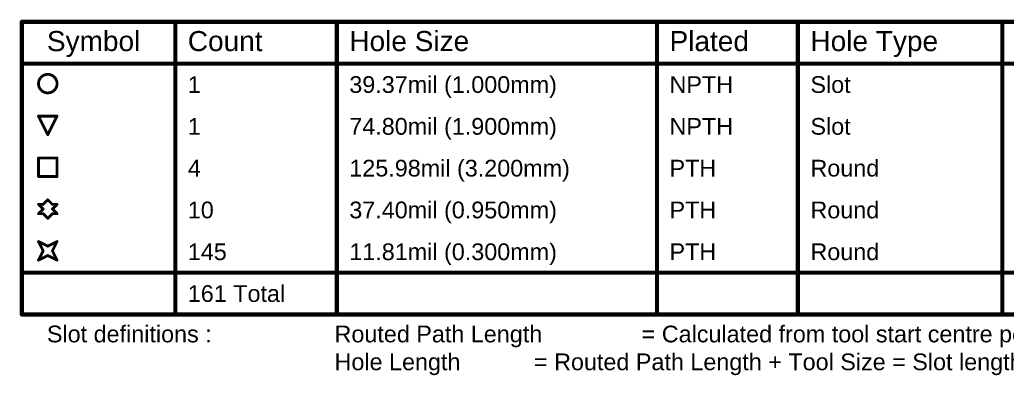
# Model space of a CAD drawing. Header units: inches. Extents: x -6 to 328, y -12 to 81.
# Drawn here: x -5.6 to 84.4, y 48.6 to 81 of the extents above; entities that cross this region are included whole.
import ezdxf

# ---------------------------------------------------------------- set-up
doc = ezdxf.new("R2010")
doc.units = ezdxf.units.IN
doc.layers.add('Drill Drawing', color=1, linetype='Continuous')
doc.styles.add('Arial', font='', dxfattribs={"height": 0.2})
doc.styles.get('Arial').set_extended_font_data('Arial')

msp = doc.modelspace()

# ---------------------------------------------------------------- linework, layer by layer
at = {"layer": 'Drill Drawing'}
for points in [[(-5.448, 80.847, 0.381, 0.381, 0), (327.757, 80.847, 0.381, 0.381, 0)], [(-5.448, 54.177, 0.381, 0.381, 0), (-5.448, 80.847, 0.381, 0.381, 0)], [(8.544, 54.177, 0.381, 0.381, 0), (8.544, 80.847, 0.381, 0.381, 0)], [(23.272, 54.177, 0.381, 0.381, 0), (23.272, 80.847, 0.381, 0.381, 0)], [(52.474, 54.177, 0.381, 0.381, 0), (52.474, 80.847, 0.381, 0.381, 0)], [(65.323, 54.177, 0.381, 0.381, 0), (65.323, 80.847, 0.381, 0.381, 0)], [(83.961, 54.177, 0.381, 0.381, 0), (83.961, 80.847, 0.381, 0.381, 0)], [(-5.448, 77.037, 0.381, 0.381, 0), (327.757, 77.037, 0.381, 0.381, 0)], [(-3.93, 72.253, 0.254, 0.254, 0), (-2.236, 72.253, 0.254, 0.254, 0)], [(-3.93, 72.253, 0.254, 0.254, 0), (-3.083, 70.56, 0.254, 0.254, 0)], [(-3.083, 70.56, 0.254, 0.254, 0), (-2.236, 72.253, 0.254, 0.254, 0)], [(-3.93, 68.443, 0.254, 0.254, 0), (-2.236, 68.443, 0.254, 0.254, 0)], [(-3.93, 66.75, 0.254, 0.254, 0), (-3.93, 68.443, 0.254, 0.254, 0)], [(-2.236, 66.75, 0.254, 0.254, 0), (-2.236, 68.443, 0.254, 0.254, 0)], [(-3.93, 66.75, 0.254, 0.254, 0), (-2.236, 66.75, 0.254, 0.254, 0)], [(-3.93, 64.21, 0.254, 0.254, 0), (-3.506, 63.786, 0.254, 0.254, 0)], [(-3.93, 64.21, 0.254, 0.254, 0), (-3.506, 64.21, 0.254, 0.254, 0)], [(-3.506, 64.21, 0.254, 0.254, 0), (-3.083, 64.633, 0.254, 0.254, 0)], [(-3.083, 64.633, 0.254, 0.254, 0), (-2.66, 64.21, 0.254, 0.254, 0)], [(-2.66, 64.21, 0.254, 0.254, 0), (-2.236, 64.21, 0.254, 0.254, 0)], [(-2.66, 63.786, 0.254, 0.254, 0), (-2.236, 64.21, 0.254, 0.254, 0)], [(-3.93, 63.363, 0.254, 0.254, 0), (-3.506, 63.786, 0.254, 0.254, 0)], [(-3.93, 63.363, 0.254, 0.254, 0), (-3.506, 63.363, 0.254, 0.254, 0)], [(-3.506, 63.363, 0.254, 0.254, 0), (-3.083, 62.94, 0.254, 0.254, 0)], [(-3.083, 62.94, 0.254, 0.254, 0), (-2.66, 63.363, 0.254, 0.254, 0)], [(-2.66, 63.786, 0.254, 0.254, 0), (-2.236, 63.363, 0.254, 0.254, 0)], [(-2.66, 63.363, 0.254, 0.254, 0), (-2.236, 63.363, 0.254, 0.254, 0)], [(-3.93, 60.823, 0.254, 0.254, 0), (-3.083, 60.4, 0.254, 0.254, 0)], [(-3.93, 60.823, 0.254, 0.254, 0), (-3.506, 59.976, 0.254, 0.254, 0)], [(-3.083, 60.4, 0.254, 0.254, 0), (-2.236, 60.823, 0.254, 0.254, 0)], [(-2.66, 59.976, 0.254, 0.254, 0), (-2.236, 60.823, 0.254, 0.254, 0)], [(-3.93, 59.13, 0.254, 0.254, 0), (-3.506, 59.976, 0.254, 0.254, 0)], [(-3.93, 59.13, 0.254, 0.254, 0), (-3.083, 59.553, 0.254, 0.254, 0)], [(-3.083, 59.553, 0.254, 0.254, 0), (-2.236, 59.13, 0.254, 0.254, 0)], [(-2.66, 59.976, 0.254, 0.254, 0), (-2.236, 59.13, 0.254, 0.254, 0)], [(-5.448, 57.987, 0.381, 0.381, 0), (327.757, 57.987, 0.381, 0.381, 0)], [(-5.448, 54.177, 0.381, 0.381, 0), (327.757, 54.177, 0.381, 0.381, 0)]]:
    msp.add_lwpolyline(points, format="xyseb", dxfattribs=at)
for points in [[(-5.544, 80.847, 0.191, 0.191, 1), (-5.353, 80.847, 0.191, 0.191, 1)], [(-5.544, 80.847, 0.191, 0.191, 1), (-5.353, 80.847, 0.191, 0.191, 1)], [(8.449, 80.847, 0.191, 0.191, 1), (8.639, 80.847, 0.191, 0.191, 1)], [(23.177, 80.847, 0.191, 0.191, 1), (23.367, 80.847, 0.191, 0.191, 1)], [(52.378, 80.847, 0.191, 0.191, 1), (52.569, 80.847, 0.191, 0.191, 1)], [(65.228, 80.847, 0.191, 0.191, 1), (65.418, 80.847, 0.191, 0.191, 1)], [(83.866, 80.847, 0.191, 0.191, 1), (84.057, 80.847, 0.191, 0.191, 1)], [(-5.544, 77.037, 0.191, 0.191, 1), (-5.353, 77.037, 0.191, 0.191, 1)], [(-2.236, 75.216, 0.254, 0.254, 1), (-3.93, 75.216, 0.254, 0.254, 1)], [(-3.993, 75.216, 0.127, 0.127, 1), (-3.866, 75.216, 0.127, 0.127, 1)], [(-2.3, 75.216, 0.127, 0.127, 1), (-2.173, 75.216, 0.127, 0.127, 1)], [(-3.993, 72.253, 0.127, 0.127, 1), (-3.866, 72.253, 0.127, 0.127, 1)], [(-3.993, 72.253, 0.127, 0.127, 1), (-3.866, 72.253, 0.127, 0.127, 1)], [(-2.3, 72.253, 0.127, 0.127, 1), (-2.173, 72.253, 0.127, 0.127, 1)], [(-2.3, 72.253, 0.127, 0.127, 1), (-2.173, 72.253, 0.127, 0.127, 1)], [(-3.146, 70.56, 0.127, 0.127, 1), (-3.019, 70.56, 0.127, 0.127, 1)], [(-3.146, 70.56, 0.127, 0.127, 1), (-3.019, 70.56, 0.127, 0.127, 1)], [(-3.993, 68.443, 0.127, 0.127, 1), (-3.866, 68.443, 0.127, 0.127, 1)], [(-3.993, 68.443, 0.127, 0.127, 1), (-3.866, 68.443, 0.127, 0.127, 1)], [(-2.3, 68.443, 0.127, 0.127, 1), (-2.173, 68.443, 0.127, 0.127, 1)], [(-2.3, 68.443, 0.127, 0.127, 1), (-2.173, 68.443, 0.127, 0.127, 1)], [(-3.993, 66.75, 0.127, 0.127, 1), (-3.866, 66.75, 0.127, 0.127, 1)], [(-3.993, 66.75, 0.127, 0.127, 1), (-3.866, 66.75, 0.127, 0.127, 1)], [(-2.3, 66.75, 0.127, 0.127, 1), (-2.173, 66.75, 0.127, 0.127, 1)], [(-2.3, 66.75, 0.127, 0.127, 1), (-2.173, 66.75, 0.127, 0.127, 1)], [(-3.993, 64.21, 0.127, 0.127, 1), (-3.866, 64.21, 0.127, 0.127, 1)], [(-3.993, 64.21, 0.127, 0.127, 1), (-3.866, 64.21, 0.127, 0.127, 1)], [(-3.57, 64.21, 0.127, 0.127, 1), (-3.443, 64.21, 0.127, 0.127, 1)], [(-3.57, 64.21, 0.127, 0.127, 1), (-3.443, 64.21, 0.127, 0.127, 1)], [(-3.146, 64.633, 0.127, 0.127, 1), (-3.019, 64.633, 0.127, 0.127, 1)], [(-3.146, 64.633, 0.127, 0.127, 1), (-3.019, 64.633, 0.127, 0.127, 1)], [(-2.723, 64.21, 0.127, 0.127, 1), (-2.596, 64.21, 0.127, 0.127, 1)], [(-2.723, 64.21, 0.127, 0.127, 1), (-2.596, 64.21, 0.127, 0.127, 1)], [(-2.3, 64.21, 0.127, 0.127, 1), (-2.173, 64.21, 0.127, 0.127, 1)], [(-2.3, 64.21, 0.127, 0.127, 1), (-2.173, 64.21, 0.127, 0.127, 1)], [(-3.993, 63.363, 0.127, 0.127, 1), (-3.866, 63.363, 0.127, 0.127, 1)], [(-3.993, 63.363, 0.127, 0.127, 1), (-3.866, 63.363, 0.127, 0.127, 1)], [(-3.57, 63.786, 0.127, 0.127, 1), (-3.443, 63.786, 0.127, 0.127, 1)], [(-3.57, 63.786, 0.127, 0.127, 1), (-3.443, 63.786, 0.127, 0.127, 1)], [(-3.57, 63.363, 0.127, 0.127, 1), (-3.443, 63.363, 0.127, 0.127, 1)], [(-3.57, 63.363, 0.127, 0.127, 1), (-3.443, 63.363, 0.127, 0.127, 1)], [(-3.146, 62.94, 0.127, 0.127, 1), (-3.019, 62.94, 0.127, 0.127, 1)], [(-3.146, 62.94, 0.127, 0.127, 1), (-3.019, 62.94, 0.127, 0.127, 1)], [(-2.723, 63.786, 0.127, 0.127, 1), (-2.596, 63.786, 0.127, 0.127, 1)], [(-2.723, 63.786, 0.127, 0.127, 1), (-2.596, 63.786, 0.127, 0.127, 1)], [(-2.723, 63.363, 0.127, 0.127, 1), (-2.596, 63.363, 0.127, 0.127, 1)], [(-2.723, 63.363, 0.127, 0.127, 1), (-2.596, 63.363, 0.127, 0.127, 1)], [(-2.3, 63.363, 0.127, 0.127, 1), (-2.173, 63.363, 0.127, 0.127, 1)], [(-2.3, 63.363, 0.127, 0.127, 1), (-2.173, 63.363, 0.127, 0.127, 1)], [(-3.993, 60.823, 0.127, 0.127, 1), (-3.866, 60.823, 0.127, 0.127, 1)], [(-3.993, 60.823, 0.127, 0.127, 1), (-3.866, 60.823, 0.127, 0.127, 1)], [(-3.146, 60.4, 0.127, 0.127, 1), (-3.019, 60.4, 0.127, 0.127, 1)], [(-3.146, 60.4, 0.127, 0.127, 1), (-3.019, 60.4, 0.127, 0.127, 1)], [(-2.3, 60.823, 0.127, 0.127, 1), (-2.173, 60.823, 0.127, 0.127, 1)], [(-2.3, 60.823, 0.127, 0.127, 1), (-2.173, 60.823, 0.127, 0.127, 1)], [(-3.57, 59.976, 0.127, 0.127, 1), (-3.443, 59.976, 0.127, 0.127, 1)], [(-3.57, 59.976, 0.127, 0.127, 1), (-3.443, 59.976, 0.127, 0.127, 1)], [(-3.146, 59.553, 0.127, 0.127, 1), (-3.019, 59.553, 0.127, 0.127, 1)], [(-3.146, 59.553, 0.127, 0.127, 1), (-3.019, 59.553, 0.127, 0.127, 1)], [(-2.723, 59.976, 0.127, 0.127, 1), (-2.596, 59.976, 0.127, 0.127, 1)], [(-2.723, 59.976, 0.127, 0.127, 1), (-2.596, 59.976, 0.127, 0.127, 1)], [(-3.993, 59.13, 0.127, 0.127, 1), (-3.866, 59.13, 0.127, 0.127, 1)], [(-3.993, 59.13, 0.127, 0.127, 1), (-3.866, 59.13, 0.127, 0.127, 1)], [(-2.3, 59.13, 0.127, 0.127, 1), (-2.173, 59.13, 0.127, 0.127, 1)], [(-2.3, 59.13, 0.127, 0.127, 1), (-2.173, 59.13, 0.127, 0.127, 1)], [(-5.544, 57.987, 0.191, 0.191, 1), (-5.353, 57.987, 0.191, 0.191, 1)], [(-5.544, 54.177, 0.191, 0.191, 1), (-5.353, 54.177, 0.191, 0.191, 1)], [(-5.544, 54.177, 0.191, 0.191, 1), (-5.353, 54.177, 0.191, 0.191, 1)], [(8.449, 54.177, 0.191, 0.191, 1), (8.639, 54.177, 0.191, 0.191, 1)], [(23.177, 54.177, 0.191, 0.191, 1), (23.367, 54.177, 0.191, 0.191, 1)], [(52.378, 54.177, 0.191, 0.191, 1), (52.569, 54.177, 0.191, 0.191, 1)], [(65.228, 54.177, 0.191, 0.191, 1), (65.418, 54.177, 0.191, 0.191, 1)], [(83.866, 54.177, 0.191, 0.191, 1), (84.057, 54.177, 0.191, 0.191, 1)]]:
    msp.add_lwpolyline(points, format="xyseb", close=True, dxfattribs=at)

# ---------------------------------------------------------------- texts
at = {"layer": 'Drill Drawing', "style": 'Arial'}
for s, height, p in [('Symbol', 1.8288, (-3.162, 78.18)), ('Count', 1.8288, (9.687, 78.18)), ('Hole Size', 1.8288, (24.415, 78.18)), ('Plated', 1.8288, (53.617, 78.18)), ('Hole Type', 1.8288, (66.466, 78.18)), ('1', 1.524, (9.687, 74.37)), ('39.37mil (1.000mm)', 1.524, (24.415, 74.37)), ('NPTH', 1.524, (53.617, 74.37)), ('Slot', 1.524, (66.466, 74.37)), ('1', 1.524, (9.687, 70.56)), ('74.80mil (1.900mm)', 1.524, (24.415, 70.56)), ('NPTH', 1.524, (53.617, 70.56)), ('Slot', 1.524, (66.466, 70.56)), ('4', 1.524, (9.687, 66.75)), ('125.98mil (3.200mm)', 1.524, (24.415, 66.75)), ('PTH', 1.524, (53.617, 66.75)), ('Round', 1.524, (66.466, 66.75)), ('10', 1.524, (9.687, 62.94)), ('37.40mil (0.950mm)', 1.524, (24.415, 62.94)), ('PTH', 1.524, (53.617, 62.94)), ('Round', 1.524, (66.466, 62.94)), ('145', 1.524, (9.687, 59.13)), ('11.81mil (0.300mm)', 1.524, (24.415, 59.13)), ('PTH', 1.524, (53.617, 59.13)), ('Round', 1.524, (66.466, 59.13)), ('161 Total', 1.524, (9.687, 55.32)), ('Slot definitions :', 1.524, (-3.162, 51.637)), ('Routed Path Length', 1.524, (23.068, 51.637)), ('= Calculated from tool start centre position to tool end centre position.', 1.524, (51.076, 51.637)), ('Hole Length', 1.524, (23.068, 49.098)), (' = Routed Path Length + Tool Size = Slot length as defined in the PCB layout', 1.524, (40.665, 49.098))]:
    msp.add_text(s, height=height, dxfattribs=at).set_placement(p)

doc.saveas('drawing.dxf')
